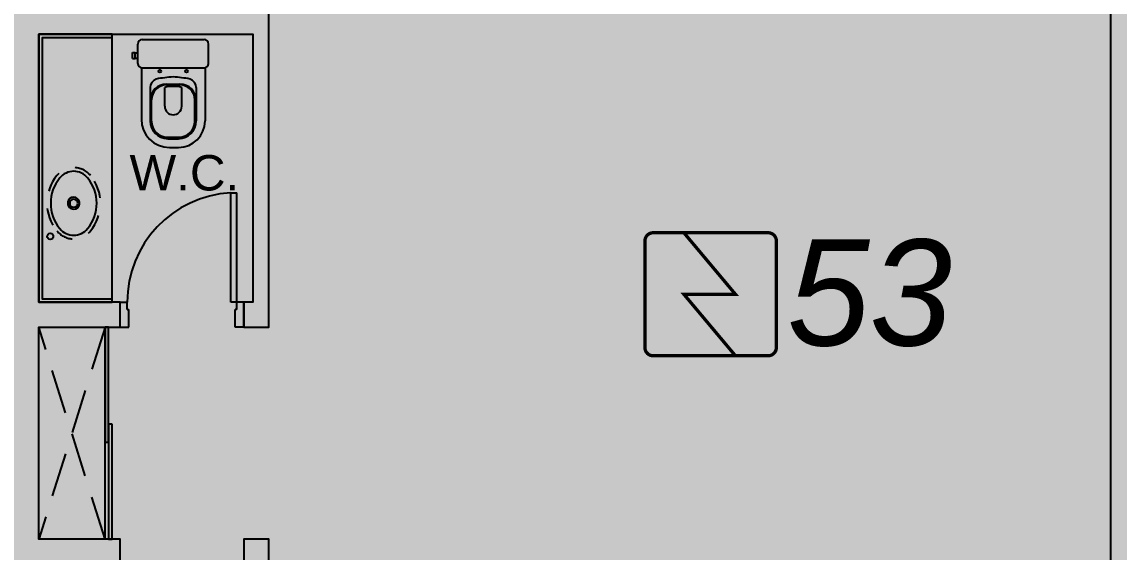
# Model space of a CAD drawing. Header units: metres. Extents: x -331 to 2982, y 362 to 2539.
# Drawn here: x 771.62 to 777.83, y 2230 to 2233 of the extents above; entities that cross this region are included whole.
import ezdxf

# ---------------------------------------------------------------- set-up
doc = ezdxf.new("R2010")
doc.units = ezdxf.units.M
doc.linetypes.add('DASHED2', pattern=[0.375, 0.25, -0.125])
doc.linetypes.add('XR_BL2_3 PAV$0$HIDDEN', pattern=[0.375, 0.25, -0.125])
doc.layers.add('_salas', color=251, linetype='Continuous', plot=False)
for name, color, linetype in [('ALV', 251, 'Continuous'), ('CX', 251, 'Continuous'), ('DET. FUMAÇA', 1, 'Continuous'), ('Detector_antigo', 84, 'Continuous'), ('Mob', 251, 'Continuous'), ('Proj', 251, 'DASHED2'), ('Texto_Salas', 251, 'Continuous')]:
    doc.layers.add(name, color=color, linetype=linetype)
doc.styles.add('ARIAL', font='arial.ttf')
doc.styles.add('X3G_ENTITY_1416C41F', font='arial.ttf', dxfattribs={"height": 0.6})

# ---------------------------------------------------------------- blocks, each defined once
blk = doc.blocks.new('Detector de fumaça')
at = {"layer": 'DET. FUMAÇA', "linetype": 'Continuous', "lineweight": 15, "const_width": 0.01870277497772515}
blk.add_lwpolyline([(774.59948291868, 539.8157648447526), (775.2490596285452, 539.8157648447526, -0.414213562373095), (775.2958165659895, 539.7690079073084), (775.2958165659895, 539.1669315525518, -0.414213562373095), (775.2490596285452, 539.1201746151075), (774.59948291868, 539.1201746151075, -0.414213562373095), (774.5527259812357, 539.1669315525518), (774.5527259812357, 539.7690079073084, -0.414213562373095)], format="xyb", close=True, dxfattribs=at)
blk.add_lwpolyline([(774.7729620717275, 539.8157648447526), (775.0644559117889, 539.46796972993), (774.7729620717275, 539.46796972993), (775.0644559117889, 539.1201746151075)], dxfattribs=at)

msp = doc.modelspace()

# ---------------------------------------------------------------- hatches: boundary and pattern name
at = {"layer": '_salas', "transparency": 33554559}
h = msp.add_hatch(color=256, dxfattribs=at)
h.dxf.hatch_style = 1
h.paths.add_polyline_path([(870.3790004178522, 2237.729323201039), (851.6290007293983, 2237.729323280427), (851.6290007293974, 2239.284324326051), (851.2989999810188, 2239.284324326051), (851.2989999810188, 2237.729324511683), (840.5640011069281, 2237.729324511683), (840.5640011069277, 2239.28432432605), (840.2340003585491, 2239.28432432605), (840.2340003585491, 2237.729322654398), (765.2390002925649, 2237.729322654398), (765.2389987089482, 2226.380061504598), (765.4289975181387, 2226.380063498959), (765.4289975181387, 2226.577053964125), (765.6149776489724, 2226.764323779398), (769.3501084914014, 2226.76502974595), (769.3825654941575, 2226.773023327954), (769.4342398769513, 2226.813558261207), (770.1915816380133, 2227.570301263611), (770.2046631134658, 2227.583382739063), (770.2290003518701, 2227.5743237794), (771.624034632332, 2227.5743237794), (773.019068912794, 2227.5743237794), (773.0434061511983, 2227.583382739063), (773.0564876266508, 2227.570301263611), (773.8138293877128, 2226.813558261207), (773.8655037705066, 2226.773023327954), (773.897988488055, 2226.76502292029), (777.5273219668379, 2226.76502292029), (777.8669292907362, 2226.425415596394), (777.8740003585444, 2226.432486664202), (778.2206787502437, 2226.76502292029), (781.8500122290266, 2226.76502292029), (781.882496946575, 2226.773023327954), (781.9341713293688, 2226.813558261207), (782.6915130904308, 2227.570301263611), (782.7045945658833, 2227.583382739063), (782.7289318042876, 2227.5743237794), (784.1239660847496, 2227.5743237794), (785.5190003652115, 2227.5743237794), (785.5433376036158, 2227.583382739063), (785.5564190790683, 2227.570301263611), (786.3137608401303, 2226.813558261207), (786.3654352229241, 2226.773023327954), (786.3979199404725, 2226.76502292029), (790.02725341927, 2226.76502292029), (790.3668607431682, 2226.425415596394), (790.3739318109692, 2226.432486664202), (790.7206102026757, 2226.76502292029), (794.3499436814586, 2226.76502292029), (794.382428399007, 2226.773023327954), (794.4341027818009, 2226.813558261207), (795.1914445428629, 2227.570301263611), (795.2045260183154, 2227.583382739063), (795.2288632567197, 2227.5743237794), (796.6238975371816, 2227.5743237794), (798.0189318176435, 2227.5743237794), (798.0432690560478, 2227.583382739063), (798.0563505315004, 2227.570301263611), (798.8136922925623, 2226.813558261207), (798.8653666753562, 2226.773023327954), (798.8978513929046, 2226.76502292029), (802.5272534055794, 2226.76502292029), (802.8668607294776, 2226.425415596394), (802.8739317972859, 2226.432486664202), (803.2206101889851, 2226.76502292029), (806.8499436677826, 2226.76502292029), (806.882428385331, 2226.773023327954), (806.9341027681248, 2226.813558261207), (807.6914445291868, 2227.570301263611), (807.7045260046393, 2227.583382739063), (807.7288632430436, 2227.5743237794), (809.1238975235055, 2227.5743237794), (810.5189318039675, 2227.5743237794), (810.5432690423718, 2227.583382739063), (810.5563505178243, 2227.570301263611), (811.3136922788863, 2226.813558261207), (811.3653666616801, 2226.773023327954), (811.3978513792285, 2226.76502292029), (815.0271848580114, 2226.76502292029), (815.3667921819097, 2226.425415596394), (815.3738632497107, 2226.432486664202), (815.7205416414172, 2226.76502292029), (819.3498751202001, 2226.76502292029), (819.3823598377485, 2226.773023327954), (819.4340342205423, 2226.813558261207), (820.1913759816043, 2227.570301263611), (820.2044574570568, 2227.583382739063), (820.2287946954611, 2227.5743237794), (821.6238289759231, 2227.5743237794), (823.018863256385, 2227.5743237794), (823.0432004947893, 2227.583382739063), (823.0562819702418, 2227.570301263611), (823.8136237313038, 2226.813558261207), (823.8652981140976, 2226.773023327954), (823.897782831646, 2226.76502292029), (827.5276687021014, 2226.76502292029), (827.8672760259997, 2226.425415596394), (827.874347093808, 2226.432486664202), (828.2210254855072, 2226.76502292029), (831.8503589642901, 2226.76502292029), (831.8828436818385, 2226.773023327954), (831.9345180646324, 2226.813558261207), (832.6918598256943, 2227.570301263611), (832.7049413011468, 2227.583382739063), (832.7292785395512, 2227.5743237794), (834.1243128200131, 2227.5743237794), (835.519347100475, 2227.5743237794), (835.5436843388793, 2227.583382739063), (835.5567658143318, 2227.570301263611), (836.3141075753938, 2226.813558261207), (836.3657819581877, 2226.773023327954), (836.3982666757361, 2226.76502292029), (840.0415346418758, 2226.76502292029), (840.3740708979617, 2226.432486664205), (840.706608320711, 2226.765024086957), (844.8031732191512, 2226.765024086957), (844.8031732191512, 2229.894324326041), (849.6075001085542, 2229.894324326034), (849.6075001085501, 2226.814324326045), (849.7475001085622, 2226.814324326045), (849.747500108544, 2227.574324326038), (851.494034632341, 2227.574323779393), (852.8890689128029, 2227.574323779393), (852.9134061512073, 2227.583382739056), (852.9264876266598, 2227.570301263604), (853.6838293877217, 2226.813558261199), (853.7355037705156, 2226.773023327946), (853.767988488064, 2226.765022920283), (857.3973219668542, 2226.765022920283), (857.7369292907524, 2226.425415596386), (857.7440003585534, 2226.432486664195), (858.0906787502599, 2226.765022920283), (861.7200122290428, 2226.765022920283), (861.7524969465912, 2226.773023327946), (861.8041713293851, 2226.813558261199), (862.5615130904471, 2227.570301263604), (862.5745945658996, 2227.583382739056), (862.5989318043039, 2227.574323779393), (863.9939660847658, 2227.574323779393), (865.3890003652277, 2227.574323779393), (865.413337603632, 2227.583382739056), (865.4264190790846, 2227.570301263604), (866.1837608401465, 2226.813558261199), (866.2354352229404, 2226.773023327946), (866.2678922256964, 2226.765029745943), (870.0030230681255, 2226.764323779391), (870.1890031989592, 2226.577053964118), (870.1890031989592, 2226.380063498952), (870.3790020081501, 2226.38005962896)])

# ---------------------------------------------------------------- linework, layer by layer
at = {"layer": 'ALV'}
msp.add_line((777.7790003586872, 2235.113343902409), (777.7790003586872, 2227.115304123382), dxfattribs=at)
for points in [[(772.17903463261, 2229.934323779259), (772.17903463261, 2230.074323779263), (771.719034632614, 2230.074323779255), (771.7190346326136, 2231.274323779277), (772.17903463261, 2231.274323779264), (772.17903463261, 2231.414323779264), (771.7190346326167, 2231.414323779261), (771.7190346326136, 2232.92932377926), (772.9290346326086, 2232.929323779262), (772.9290346326095, 2231.414323779261), (772.8790346326143, 2231.414323779264), (772.8790346326143, 2231.274323779265), (773.0190346326178, 2231.274323779263), (773.0190346326087, 2234.724323779267)], [(773.0190346326092, 2227.574323779264), (773.0190346326124, 2230.074323779262), (772.8790346326043, 2230.074323779262), (772.8790346326143, 2229.934323779266)]]:
    msp.add_lwpolyline(points, dxfattribs=at)
at = {"layer": 'CX'}
for p, q in [((772.80403463261, 2231.41432377926), (772.80403463261, 2232.033335087719)), ((772.80403463261, 2232.033335087719), (772.8390346326098, 2232.033335087719)), ((772.8390346326098, 2231.41432377926), (772.8390346326098, 2232.033335087719)), ((772.17903463261, 2231.274323779261), (772.17903463261, 2231.41432377926)), ((772.17903463261, 2231.41432377926), (772.2190346326099, 2231.41432377926)), ((772.2190346326099, 2231.374323779261), (772.2190346326099, 2231.41432377926)), ((772.8390346326098, 2231.41432377926), (772.80403463261, 2231.41432377926)), ((772.8390346326098, 2231.374323779261), (772.8390346326098, 2231.41432377926)), ((772.8790346326098, 2231.41432377926), (772.8390346326098, 2231.41432377926)), ((772.8790346326098, 2231.274323779261), (772.8790346326098, 2231.41432377926)), ((772.2190346326099, 2231.374323779261), (772.2290346326097, 2231.374323779261)), ((772.2290346326097, 2231.274323779261), (772.2290346326097, 2231.374323779261)), ((772.8290346326096, 2231.274323779261), (772.8290346326096, 2231.374323779261)), ((772.8390346326098, 2231.374323779261), (772.8290346326096, 2231.374323779261)), ((772.17903463261, 2231.274323779261), (772.2290346326097, 2231.274323779261)), ((772.8790346326098, 2231.274323779261), (772.8290346326096, 2231.274323779261))]:
    msp.add_line(p, q, dxfattribs=at)
at = {"layer": 'CX', "color": 251, "true_color": 0x606060}
msp.add_arc((772.8390346326098, 2231.41432377926), 0.6199999999999921, 93.23615954447946, 180, dxfattribs=at)
at = {"layer": 'Mob'}
for p, q in [((772.3040346325995, 2232.899323779262), (772.6540346326071, 2232.899323779262)), ((772.279034632599, 2232.764323779259), (772.279034632599, 2232.874323779261)), ((772.6790346326077, 2232.764323779259), (772.6790346326077, 2232.874323779261)), ((772.2490346325983, 2232.82682377926), (772.2640346325986, 2232.82682377926)), ((772.2490346325983, 2232.791823779259), (772.2490346325983, 2232.82682377926)), ((772.2490346325983, 2232.791823779259), (772.2640346325986, 2232.791823779259)), ((772.2640346325986, 2232.791823779259), (772.2640346325986, 2232.82682377926)), ((772.2640346325986, 2232.82432377926), (772.279034632599, 2232.82432377926)), ((772.2640346325986, 2232.794323779259), (772.279034632599, 2232.794323779259)), ((772.2990346325994, 2232.73982888183), (772.2990346325994, 2232.449323779252)), ((772.3040346325995, 2232.739323779258), (772.6540346326071, 2232.739323779258)), ((772.6590346326072, 2232.73982888183), (772.6590346326072, 2232.439323779251)), ((772.4410346326024, 2232.647323779256), (772.5170346326042, 2232.647323779256)), ((772.3490346326005, 2232.628069320384), (772.3490346326005, 2232.555323779254)), ((772.4310346326022, 2232.522323779253), (772.4310346326022, 2232.628257703826)), ((772.4415346326025, 2232.643323779256), (772.5165346326041, 2232.643323779256)), ((772.5270346326045, 2232.522323779253), (772.5270346326045, 2232.628257703826)), ((772.6090346326062, 2232.628069320386), (772.6090346326062, 2232.555323779254)), ((772.3490346326005, 2232.555323779254), (772.3490346326005, 2232.439323779251)), ((772.3565346326006, 2232.438323779252), (772.3565346326006, 2232.558323779254)), ((772.601534632606, 2232.438323779252), (772.601534632606, 2232.558323779254)), ((772.6090346326062, 2232.555323779254), (772.6090346326062, 2232.439323779251)), ((772.4465346326026, 2232.34832377925), (772.511534632604, 2232.34832377925)), ((772.4490346326027, 2232.339323779249), (772.509034632604, 2232.339323779249)), ((772.4590346326029, 2232.289323779248), (772.509034632604, 2232.289323779248)), ((772.0940346326167, 2230.074323779263), (772.0940346326167, 2231.274323779265))]:
    msp.add_line(p, q, dxfattribs=at)
for points in [[(772.1340346326258, 2232.929323779262), (772.1340346326258, 2232.929323779262), (771.7190346326167, 2232.929323779262), (771.7190346326167, 2231.414323779261), (772.1340346326258, 2231.414323779261), (772.1340346326258, 2232.929323779262)], [(772.1340346326258, 2232.909307335005), (771.7390346326172, 2232.909323779264), (771.7390346326172, 2231.434323779263), (772.1339008607931, 2231.434389554121)]]:
    msp.add_lwpolyline(points, dxfattribs=at)
at = {"layer": 'Mob', "linetype": 'XR_BL2_3 PAV$0$HIDDEN', "ltscale": 0.05}
for points in [[(772.011408396577, 2232.131115931942, 0.4716991497528448), (771.8217745486565, 2232.131253664507)], [(771.8217745486565, 2232.131253664507, 0.3591786563961976), (771.821661223317, 2231.817531298228)], [(772.0114082077823, 2231.817531373342, 0.3589745292015598), (772.011408396577, 2232.131115931942)], [(771.821661223317, 2231.817531298228, 0.4723933750135079), (772.0114082077823, 2231.817531373342)]]:
    msp.add_lwpolyline(points, format="xyb", dxfattribs=at)
at = {"layer": 'Mob'}
for points in [[(771.9950779159883, 2232.117656755446, 0.4717006962182343), (771.8380904667099, 2232.11777683572)], [(771.8380904667099, 2232.11777683572, 0.3591687241997205), (771.8379918599546, 2231.830990285376)], [(771.9951062729708, 2231.83102510283, 0.3589741346190575), (771.9950779159883, 2232.117656755446)], [(771.9392083777554, 2231.974323779265, 0.9999999999999999), (771.8938608874867, 2231.974323779265)], [(771.8938608874867, 2231.974323779265, 0.9999999999999999), (771.9392083777554, 2231.974323779265)], [(771.8379918599546, 2231.830990285376, 0.4725267432397926), (771.9951062729708, 2231.83102510283)]]:
    msp.add_lwpolyline(points, format="xyb", dxfattribs=at)
msp.add_lwpolyline([(771.916534632621, 2231.940714795393, 1.732057465490803), (771.8874282869108, 2231.991128077414, 0.5773480498908473)], format="xyb", close=True, dxfattribs=at)
for points in [[(772.1140346326163, 2231.274323779263), (772.0940346326167, 2231.274323779263), (772.0940346326167, 2230.624323779261), (772.1140346326163, 2230.624323779261)], [(772.1340346326167, 2230.724323779264), (772.1140346326163, 2230.724323779264), (772.1140346326163, 2230.074323779263), (772.1340346326167, 2230.074323779263)]]:
    msp.add_lwpolyline(points, close=True, dxfattribs=at)
for centre, radius in [((772.4040346326017, 2232.720323779258), 0.007500000000163709), ((772.554034632605, 2232.720323779258), 0.007500000000163709), ((771.783736913432, 2231.786907437819), 0.0175)]:
    msp.add_circle(centre, radius, dxfattribs=at)
for centre, radius, start, end in [((772.3040346325995, 2232.874323779261), 0.0250000000005457, 90, 180), ((772.6540346326071, 2232.874323779261), 0.0250000000005457, 0, 90), ((772.3040346325995, 2232.764323779259), 0.0250000000005457, 180, 270), ((772.6540346326071, 2232.764323779259), 0.0250000000005457, 270, 0), ((772.4009035259526, 2232.62764192743), 0.05187065415343453, 109.3783662083802, 179.527900890195), ((772.4410346326024, 2232.555323779254), 0.09200000000200816, 90, 180), ((772.5347218104539, 2231.843761874474), 0.8463958133094807, 93.77240367708696, 100.2787942977918), ((772.4233474547527, 2231.843761874474), 0.8463958133094807, 79.72120570220824, 86.22759632291306), ((772.5170346326042, 2232.555323779254), 0.09200000000200816, 0, 90), ((772.5571657392541, 2232.62764192743), 0.05187065415343453, 0.4720991098050332, 70.62163379161981), ((772.4415346326025, 2232.558323779254), 0.08500000000185537, 90, 180), ((772.4702201145237, 2232.511130163141), 0.1235085534701466, 85.90745438128224, 108.4978685566694), ((772.4878491506829, 2232.511130163141), 0.1235085534701466, 71.50213144333063, 94.09254561871776), ((772.5165346326041, 2232.558323779254), 0.08500000000185537, 0, 90), ((772.4790346326033, 2232.522323779253), 0.04800000000104785, 180, 0), ((772.4590346326029, 2232.449323779252), 0.1600000000034925, 180, 270), ((772.4490346326027, 2232.439323779251), 0.1000000000021828, 180, 270), ((772.4465346326026, 2232.438323779252), 0.09000000000196451, 180, 270), ((772.509034632604, 2232.439323779251), 0.1000000000021828, 270, 0), ((772.509034632604, 2232.439323779251), 0.1500000000032742, 270, 0), ((772.511534632604, 2232.438323779252), 0.09000000000196451, 270, 0)]:
    msp.add_arc(centre, radius, start, end, dxfattribs=at)
at = {"layer": 'Proj'}
for p, q in [((772.0940346326167, 2230.074323779263), (771.7190346326176, 2231.274323779264)), ((772.0940346326158, 2231.274323779263), (771.7190346326167, 2230.074323779264))]:
    msp.add_line(p, q, dxfattribs=at)

# ---------------------------------------------------------------- block references
at = {"layer": 'DET. FUMAÇA', "linetype": 'Continuous', "lineweight": 0}
msp.add_blockref('Detector de fumaça', (0.5932975772566351, 1691.991699936081), dxfattribs=at)

# ---------------------------------------------------------------- texts
at = {"layer": 'Detector_antigo', "linetype": 'Continuous', "lineweight": 0, "insert": (775.9503463002579, 2231.769761097137), "char_height": 0.6, "attachment_point": 1, "style": 'X3G_ENTITY_1416C41F'}
msp.add_mtext_dynamic_manual_height_columns('{\\fArial|b0|i1|c0|p34;53}', width=13.3188035564217, gutter_width=2.5, heights=[0], dxfattribs=at)
at = {"layer": 'Texto_Salas', "color": 251, "insert": (772.5425484373643, 2232.246532806766), "char_height": 0.2, "width": 2.26260000000002, "attachment_point": 2, "style": 'ARIAL'}
msp.add_mtext('W.C.', dxfattribs=at)

doc.saveas('drawing.dxf')
